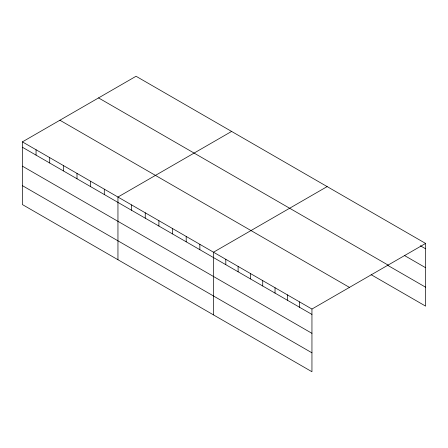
<?xml version="1.0" encoding="UTF-8"?>
<svg xmlns="http://www.w3.org/2000/svg" width="448" height="448" viewBox="0 0 448 448"><rect width="100%" height="100%" fill="white"/><g stroke="black" fill="none" stroke-linecap="round" stroke-linejoin="round"><path stroke-width="0.67" d="M311.948 333.334L311.948 309.047L22.4 141.876L22.4 204.568L311.948 371.739L311.948 333.334L22.4 166.163M371.101 274.658L425.6 306.124L425.6 243.432L136.052 76.261L22.4 141.876M231.605 131.426L117.953 197.042L117.953 259.734M327.152 186.592L213.5 252.207L213.5 314.899M311.948 309.047L425.6 243.432M420.325 245.756L425.6 248.797M404.505 255.534L425.6 267.714M98.549 97.916L388.097 265.082M387.509 265.216L425.6 287.207M59.903 120.226L349.451 287.392M22.4 147.246L311.948 314.418M22.4 185.651L311.948 352.822M299.645 301.941L299.645 307.311M287.336 294.84L287.336 300.205M275.033 287.734L275.033 293.104M262.724 280.627L262.724 285.998M250.421 273.526L250.421 278.891M238.112 266.42L238.112 271.785M225.809 259.314L225.809 264.684M199.853 244.328L199.853 249.698M186.2 236.449L186.2 241.814M172.553 228.57L172.553 233.934M158.9 220.685L158.9 226.055M145.253 212.806L145.253 218.176M131.6 204.926L131.6 210.291M104.3 189.162L104.3 194.533M90.653 181.283L90.653 186.648M77 173.404L77 178.769M63.353 165.519L63.353 170.89M49.7 157.64L49.7 163.01M36.053 149.761L36.053 155.126"/></g></svg>
